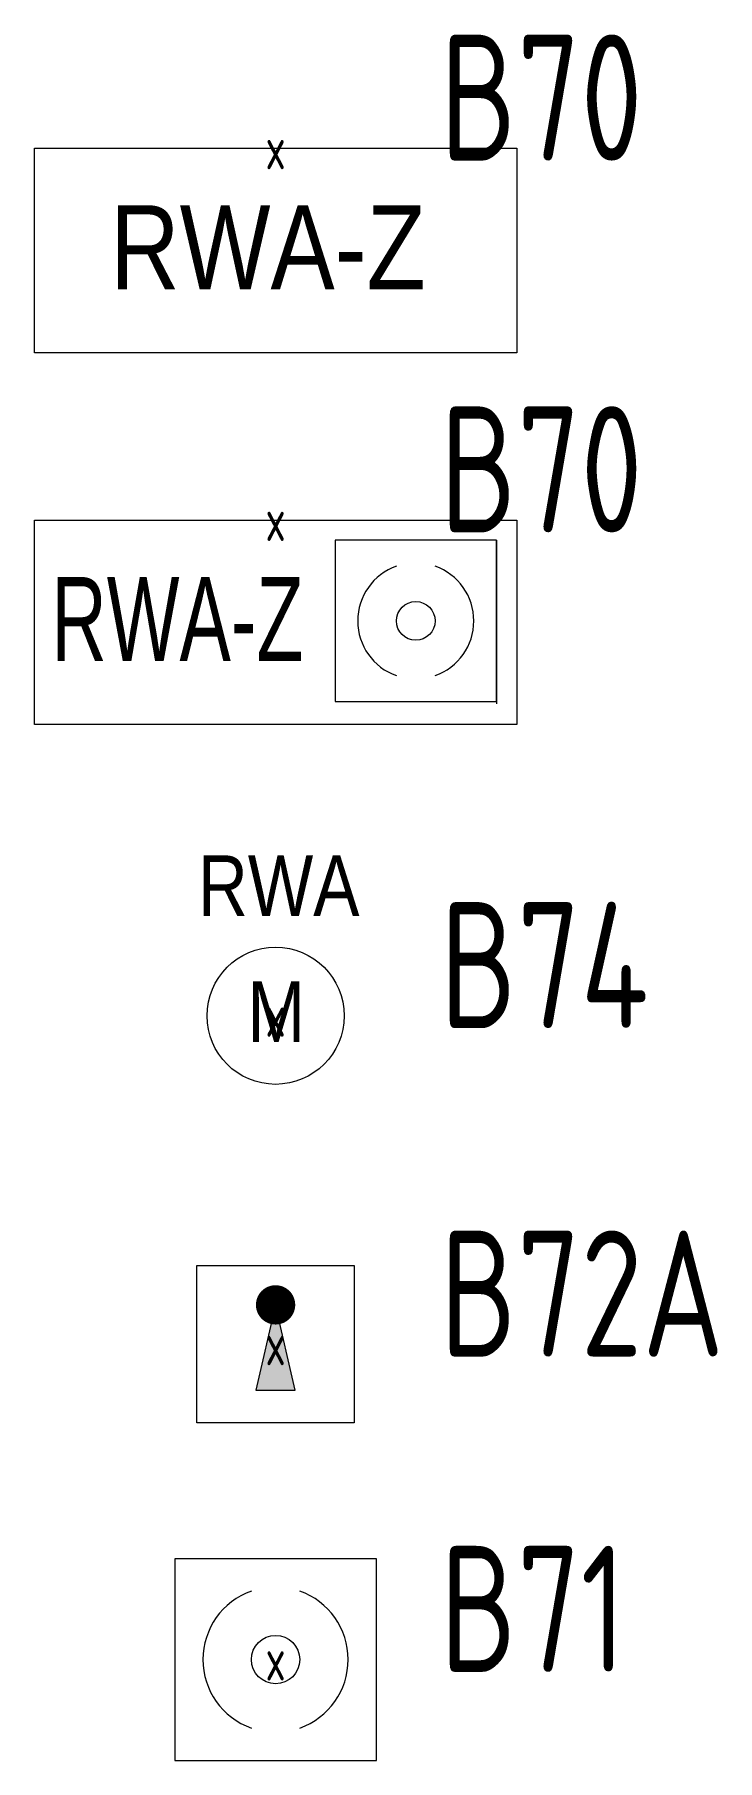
# Model space of a CAD drawing. Header units: metres. Extents: x -162 to 83385, y -62392 to -1971.
# Drawn here: x 8226 to 9039, y -23841 to -21786 of the extents above; entities that cross this region are included whole.
import ezdxf
from ezdxf.enums import TextEntityAlignment as Align

# ---------------------------------------------------------------- set-up
doc = ezdxf.new("R2010")
doc.units = ezdxf.units.M
doc.header["$LTSCALE"] = 0.5
for name, color, linetype, lineweight in [('ELIN_Attribut_01_Produkt_ID', 7, 'Continuous', 0), ('ELIN_Attribut_02_Stromkreis', 7, 'Continuous', 0), ('ELIN_Attribut_03_Verteilerbereich', 7, 'Continuous', 0), ('ELIN_Attribut_04_Montagehoehe', 7, 'Continuous', 0), ('ELIN_Attribut_05_Montageart', 7, 'Continuous', 0), ('ELIN_Attribut_06_Tuernummer', 7, 'Continuous', 0), ('ELIN_Attribut_07_Bemerkung', 7, 'Continuous', 0), ('ELIN_Attribut_08_Adresse', 7, 'Continuous', 0), ('ELIN_Attribut_10_AKZ1', 7, 'Continuous', 0), ('ELIN_Attribut_11_AKZ2', 7, 'Continuous', 0), ('ELIN_Attribut_12_Sonstiges1', 7, 'Continuous', 0), ('ELIN_Attribut_13_Sonstiges2', 7, 'Continuous', 0), ('ELIN_Attribut_14_Bauteil', 7, 'Continuous', 0), ('ELIN_Attribut_15_Ebene', 7, 'Continuous', 0), ('ELIN_Attribut_16_Raumnummer', 7, 'Continuous', 0), ('ELIN_Attribut_17_Raumname', 7, 'Continuous', 0), ('ELIN_Attribut_18_Montageabschnitt', 7, 'Continuous', 0), ('ELIN_Attribut_Basispunkt', 2, 'Continuous', 0), ('ELIN_Attribute_GEMOS', 11, 'Continuous', 0), ('ELIN_RWA_DE_Antrieb', 30, 'Continuous', 0), ('ELIN_RWA_DE_DKM', 30, 'Continuous', 0), ('ELIN_RWA_WA_Schlüsselschalter', 30, 'Continuous', 0), ('ELIN_RWA_WA_Zentrale', 30, 'Continuous', 0)]:
    doc.layers.add(name, color=color, linetype=linetype, lineweight=lineweight)
doc.layers.get('0').off()
doc.styles.add('ARIAL_N', font='ARIALN.TTF')
doc.styles.add('ARIAL_S', font='ARIALN.TTF')
doc.styles.add('ELIN_Attribute', font='isocp.shx', dxfattribs={"width": 0.8})

# ---------------------------------------------------------------- blocks, each defined once
blk = doc.blocks.new('ELIN_RWA_ZENTRALE')
for points in [[(-287, 0), (287, 0)], [(287, 0), (287, -243.3)], [(-287, -243.3), (-287, 0)], [(287, -243.3), (-287, -243.3)]]:
    blk.add_lwpolyline(points)
at = {"lineweight": 0, "style": 'ARIAL_S'}
blk.add_text('RWA-Z', height=100, dxfattribs=at).set_placement((-196.8, -167.9))
at = {"layer": 'ELIN_Attribut_01_Produkt_ID', "style": 'ELIN_Attribute', "width": 0.8, "flags": 8}
blk.add_attdef('01_PRODUKT_ID', (195.8, -14.6, 0), '', height=150, dxfattribs=at)
at = {"layer": 'ELIN_Attribut_02_Stromkreis', "style": 'ELIN_Attribute', "width": 0.8, "flags": 8}
blk.add_attdef('02_STROMKREIS', (195.8, 185.4, 0), '', height=150, dxfattribs=at)
at = {"layer": 'ELIN_Attribut_03_Verteilerbereich', "style": 'ELIN_Attribute', "width": 0.8, "flags": 8}
blk.add_attdef('03_VERTEILERBEREICH', (195.8, -404.4, 0), '', height=125, dxfattribs=at)
at = {"layer": 'ELIN_Attribut_04_Montagehoehe', "style": 'ELIN_Attribute', "width": 0.8, "flags": 8}
blk.add_attdef('04_MONTAGEHOEHE', text='', height=125, dxfattribs=at).set_placement((-209.7, -14.6, 0), align=Align.RIGHT)
at = {"layer": 'ELIN_Attribut_05_Montageart', "style": 'ELIN_Attribute', "width": 0.8, "flags": 8}
blk.add_attdef('05_MONTAGEART', (195.8, -204.4, 0), '', height=125, dxfattribs=at)
at = {"layer": 'ELIN_Attribut_06_Tuernummer', "style": 'ELIN_Attribute', "width": 0.8, "flags": 8}
blk.add_attdef('06_TUERNUMMER', text='', height=125, dxfattribs=at).set_placement((-209.7, -214.6, 0), align=Align.RIGHT)
at = {"layer": 'ELIN_Attribut_07_Bemerkung', "style": 'ELIN_Attribute', "width": 0.8, "flags": 8}
blk.add_attdef('07_BEMERKUNG', (198.4, -844.5, 0), '', height=125, dxfattribs=at)
at = {"layer": 'ELIN_Attribut_08_Adresse', "style": 'ELIN_Attribute', "width": 0.8, "flags": 8}
blk.add_attdef('08_ADRESSE', (198.4, -1100.6, 0), '', height=125, dxfattribs=at)
at = {"layer": 'ELIN_Attribut_10_AKZ1', "style": 'ELIN_Attribute', "width": 0.8, "flags": 8}
blk.add_attdef('10_AKZ1', (195.8, -1466.6, 0), '', height=125, dxfattribs=at)
at = {"layer": 'ELIN_Attribut_11_AKZ2', "style": 'ELIN_Attribute', "width": 0.8, "flags": 8}
blk.add_attdef('11_AKZ2', (195.8, -1622.9, 0), '', height=125, dxfattribs=at)
at = {"layer": 'ELIN_Attribut_12_Sonstiges1', "style": 'ELIN_Attribute', "width": 0.8, "flags": 8}
blk.add_attdef('12_SONSTIGES1', (198.4, -2000.7, 0), '', height=125, dxfattribs=at)
at = {"layer": 'ELIN_Attribut_13_Sonstiges2', "style": 'ELIN_Attribute', "width": 0.8, "flags": 8}
blk.add_attdef('13_SONSTIGES2', (198.4, -2151.6, 0), '', height=125, dxfattribs=at)
at = {"layer": 'ELIN_Attribut_14_Bauteil', "style": 'ELIN_Attribute', "width": 0.8, "flags": 8}
blk.add_attdef('14_BAUTEIL', (198.4, -2971.1, 0), '', height=125, dxfattribs=at)
at = {"layer": 'ELIN_Attribut_15_Ebene', "style": 'ELIN_Attribute', "width": 0.8, "flags": 8}
blk.add_attdef('15_EBENE', (198.4, -3118.3, 0), '', height=125, dxfattribs=at)
at = {"layer": 'ELIN_Attribut_16_Raumnummer', "style": 'ELIN_Attribute', "width": 0.8, "flags": 8}
blk.add_attdef('16_RAUMNUMMER', (198.4, -3312.6, 0), '', height=125, dxfattribs=at)
at = {"layer": 'ELIN_Attribut_17_Raumname', "style": 'ELIN_Attribute', "width": 0.8, "flags": 8}
blk.add_attdef('17_RAUMNAME', (198.4, -3469.1, 0), '', height=125, dxfattribs=at)
at = {"layer": 'ELIN_Attribut_18_Montageabschnitt', "style": 'ELIN_Attribute', "width": 0.8, "flags": 8}
blk.add_attdef('18_MONTAGEABSCHNITT', (198.4, -3670.1, 0), '', height=125, dxfattribs=at)
at = {"layer": 'ELIN_Attribut_Basispunkt', "style": 'ELIN_Attribute', "width": 0.8, "flags": 8}
blk.add_attdef('Basispunkt', text='', height=50, dxfattribs=at).set_placement((0, 0), align=Align.MIDDLE)
at = {"layer": 'ELIN_Attribute_GEMOS', "style": 'ELIN_Attribute', "width": 0.6, "flags": 8}
for tag, p in [('G01_PRO02ID', (1620.5, 183.6)), ('G02_BEZEICHNUNG', (1620.5, -14.6, 0)), ('G03_DESCRIPTION', (1620.5, -204.4, 0)), ('G04_GEMOS-SYMBOL', (1623.8, -404.4, 0)), ('G05_GEMOS-TYP', (1623.8, -604.4, 0)), ('G06_ORTSKENNUNG', (1620.5, -804.4, 0)), ('G07_FREI1', (1620.5, -1004.4, 0)), ('G08_FREI2', (1620.5, -1204.4, 0))]:
    blk.add_attdef(tag, p, '', height=125, dxfattribs=at)
at = {"layer": 'ELIN_Attribute_GEMOS', "style": 'ELIN_Attribute', "width": 0.6}
blk.add_attdef('G08_FREI1', (1620.5, -1004.4, 0), '', height=125, dxfattribs=at)
blk = doc.blocks.new('ELIN_RWA_ANTRIEB')
at = {"color": 0}
blk.add_circle((0, 0), 81.6, dxfattribs=at)
at = {"color": 0, "style": 'ARIAL_N'}
for s, p in [('RWA', (-92.5, 118.9)), ('M', (-33.5, -31.1))]:
    blk.add_text(s, height=72, dxfattribs=at).set_placement(p)
at = {"layer": 'ELIN_Attribut_01_Produkt_ID', "style": 'ELIN_Attribute', "width": 0.8, "flags": 8}
blk.add_attdef('01_PRODUKT_ID', (195.8, -14.6, 0), '', height=150, dxfattribs=at)
at = {"layer": 'ELIN_Attribut_02_Stromkreis', "style": 'ELIN_Attribute', "width": 0.8, "flags": 8}
blk.add_attdef('02_STROMKREIS', (195.8, 185.4, 0), '', height=150, dxfattribs=at)
at = {"layer": 'ELIN_Attribut_03_Verteilerbereich', "style": 'ELIN_Attribute', "width": 0.8, "flags": 8}
blk.add_attdef('03_VERTEILERBEREICH', (195.8, -404.4, 0), '', height=125, dxfattribs=at)
at = {"layer": 'ELIN_Attribut_04_Montagehoehe', "style": 'ELIN_Attribute', "width": 0.8, "flags": 8}
blk.add_attdef('04_MONTAGEHOEHE', text='', height=125, dxfattribs=at).set_placement((-209.7, -14.6, 0), align=Align.RIGHT)
at = {"layer": 'ELIN_Attribut_05_Montageart', "style": 'ELIN_Attribute', "width": 0.8, "flags": 8}
blk.add_attdef('05_MONTAGEART', (195.8, -204.4, 0), '', height=125, dxfattribs=at)
at = {"layer": 'ELIN_Attribut_06_Tuernummer', "style": 'ELIN_Attribute', "width": 0.8, "flags": 8}
blk.add_attdef('06_TUERNUMMER', text='', height=125, dxfattribs=at).set_placement((-209.7, -214.6, 0), align=Align.RIGHT)
at = {"layer": 'ELIN_Attribut_07_Bemerkung', "style": 'ELIN_Attribute', "width": 0.8, "flags": 8}
blk.add_attdef('07_BEMERKUNG', (198.4, -844.5, 0), '', height=125, dxfattribs=at)
at = {"layer": 'ELIN_Attribut_08_Adresse', "style": 'ELIN_Attribute', "width": 0.8, "flags": 8}
blk.add_attdef('08_ADRESSE', (198.4, -1100.6, 0), '', height=125, dxfattribs=at)
at = {"layer": 'ELIN_Attribut_10_AKZ1', "style": 'ELIN_Attribute', "width": 0.8, "flags": 8}
blk.add_attdef('10_AKZ1', (195.8, -1466.6, 0), '', height=125, dxfattribs=at)
at = {"layer": 'ELIN_Attribut_11_AKZ2', "style": 'ELIN_Attribute', "width": 0.8, "flags": 8}
blk.add_attdef('11_AKZ2', (195.8, -1622.9, 0), '', height=125, dxfattribs=at)
at = {"layer": 'ELIN_Attribut_12_Sonstiges1', "style": 'ELIN_Attribute', "width": 0.8, "flags": 8}
blk.add_attdef('12_SONSTIGES1', (198.4, -2000.7, 0), '', height=125, dxfattribs=at)
at = {"layer": 'ELIN_Attribut_13_Sonstiges2', "style": 'ELIN_Attribute', "width": 0.8, "flags": 8}
blk.add_attdef('13_SONSTIGES2', (198.4, -2151.6, 0), '', height=125, dxfattribs=at)
at = {"layer": 'ELIN_Attribut_14_Bauteil', "style": 'ELIN_Attribute', "width": 0.8, "flags": 8}
blk.add_attdef('14_BAUTEIL', (198.4, -2971.1, 0), '', height=125, dxfattribs=at)
at = {"layer": 'ELIN_Attribut_15_Ebene', "style": 'ELIN_Attribute', "width": 0.8, "flags": 8}
blk.add_attdef('15_EBENE', (198.4, -3118.3, 0), '', height=125, dxfattribs=at)
at = {"layer": 'ELIN_Attribut_16_Raumnummer', "style": 'ELIN_Attribute', "width": 0.8, "flags": 8}
blk.add_attdef('16_RAUMNUMMER', (198.4, -3312.6, 0), '', height=125, dxfattribs=at)
at = {"layer": 'ELIN_Attribut_17_Raumname', "style": 'ELIN_Attribute', "width": 0.8, "flags": 8}
blk.add_attdef('17_RAUMNAME', (198.4, -3469.1, 0), '', height=125, dxfattribs=at)
at = {"layer": 'ELIN_Attribut_18_Montageabschnitt', "style": 'ELIN_Attribute', "width": 0.8, "flags": 8}
blk.add_attdef('18_MONTAGEABSCHNITT', (198.4, -3670.1, 0), '', height=125, dxfattribs=at)
at = {"layer": 'ELIN_Attribut_Basispunkt', "style": 'ELIN_Attribute', "width": 0.8, "flags": 8}
blk.add_attdef('Basispunkt', text='', height=50, dxfattribs=at).set_placement((0, 0), align=Align.MIDDLE)
at = {"layer": 'ELIN_Attribute_GEMOS', "style": 'ELIN_Attribute', "width": 0.6, "flags": 8}
for tag, p in [('G01_PRO02ID', (1620.5, 183.6)), ('G02_BEZEICHNUNG', (1620.5, -14.6, 0)), ('G03_DESCRIPTION', (1620.5, -204.4, 0)), ('G04_GEMOS-SYMBOL', (1623.8, -404.4, 0)), ('G05_GEMOS-TYP', (1623.8, -604.4, 0)), ('G06_ORTSKENNUNG', (1620.5, -804.4, 0)), ('G07_FREI1', (1620.5, -1004.4, 0)), ('G08_FREI2', (1620.5, -1204.4, 0))]:
    blk.add_attdef(tag, p, '', height=125, dxfattribs=at)
at = {"layer": 'ELIN_Attribute_GEMOS', "style": 'ELIN_Attribute', "width": 0.6}
blk.add_attdef('G08_FREI1', (1620.5, -1004.4, 0), '', height=125, dxfattribs=at)
blk = doc.blocks.new('ELIN_RWA_SCHLUESSELSCHALTER')
at = {"color": 0}
for p, q in [((-93.7, 93.7), (93.7, 93.7)), ((-93.7, -93.7), (-93.7, 93.7)), ((93.7, 93.7), (93.7, -93.7)), ((0, 46.9), (-23.4, -54.7)), ((0, 46.9), (-23.4, -54.7)), ((23.4, -54.7), (0, 46.9)), ((23.4, -54.7), (0, 46.9)), ((-23.4, -54.7), (23.4, -54.7)), ((-23.4, -54.7), (23.4, -54.7)), ((93.7, -93.7), (-93.7, -93.7))]:
    blk.add_line(p, q, dxfattribs=at)
at = {"color": 0, "const_width": 23.4}
blk.add_lwpolyline([(-11.7, 46.9, 1), (11.7, 46.9, 1)], format="xyb", close=True, dxfattribs=at)
at = {"color": 0}
for start, end in [(0, 180), (180, 0)]:
    blk.add_arc((0, 46.9), 11.7, start, end, dxfattribs=at)
blk.add_solid([(0, 46.9), (-23.4, -54.7), (23.4, -54.7)], dxfattribs=at)
blk.add_solid([(0, 46.9), (-23.4, -54.7), (23.4, -54.7)], dxfattribs=at)
at = {"layer": 'ELIN_Attribut_01_Produkt_ID', "style": 'ELIN_Attribute', "width": 0.8, "flags": 8}
blk.add_attdef('01_PRODUKT_ID', (195.8, -14.6, 0), '', height=150, dxfattribs=at)
at = {"layer": 'ELIN_Attribut_02_Stromkreis', "style": 'ELIN_Attribute', "width": 0.8, "flags": 8}
blk.add_attdef('02_STROMKREIS', (195.8, 185.4, 0), '', height=150, dxfattribs=at)
at = {"layer": 'ELIN_Attribut_03_Verteilerbereich', "style": 'ELIN_Attribute', "width": 0.8, "flags": 8}
blk.add_attdef('03_VERTEILERBEREICH', (195.8, -404.4, 0), '', height=125, dxfattribs=at)
at = {"layer": 'ELIN_Attribut_04_Montagehoehe', "style": 'ELIN_Attribute', "width": 0.8, "flags": 8}
blk.add_attdef('04_MONTAGEHOEHE', text='', height=125, dxfattribs=at).set_placement((-209.7, -14.6, 0), align=Align.RIGHT)
at = {"layer": 'ELIN_Attribut_05_Montageart', "style": 'ELIN_Attribute', "width": 0.8, "flags": 8}
blk.add_attdef('05_MONTAGEART', (195.8, -204.4, 0), '', height=125, dxfattribs=at)
at = {"layer": 'ELIN_Attribut_06_Tuernummer', "style": 'ELIN_Attribute', "width": 0.8, "flags": 8}
blk.add_attdef('06_TUERNUMMER', text='', height=125, dxfattribs=at).set_placement((-209.7, -214.6, 0), align=Align.RIGHT)
at = {"layer": 'ELIN_Attribut_07_Bemerkung', "style": 'ELIN_Attribute', "width": 0.8, "flags": 8}
blk.add_attdef('07_BEMERKUNG', (198.4, -844.5, 0), '', height=125, dxfattribs=at)
at = {"layer": 'ELIN_Attribut_08_Adresse', "style": 'ELIN_Attribute', "width": 0.8, "flags": 8}
blk.add_attdef('08_ADRESSE', (198.4, -1100.6, 0), '', height=125, dxfattribs=at)
at = {"layer": 'ELIN_Attribut_10_AKZ1', "style": 'ELIN_Attribute', "width": 0.8, "flags": 8}
blk.add_attdef('10_AKZ1', (195.8, -1466.6, 0), '', height=125, dxfattribs=at)
at = {"layer": 'ELIN_Attribut_11_AKZ2', "style": 'ELIN_Attribute', "width": 0.8, "flags": 8}
blk.add_attdef('11_AKZ2', (195.8, -1622.9, 0), '', height=125, dxfattribs=at)
at = {"layer": 'ELIN_Attribut_12_Sonstiges1', "style": 'ELIN_Attribute', "width": 0.8, "flags": 8}
blk.add_attdef('12_SONSTIGES1', (198.4, -2000.7, 0), '', height=125, dxfattribs=at)
at = {"layer": 'ELIN_Attribut_13_Sonstiges2', "style": 'ELIN_Attribute', "width": 0.8, "flags": 8}
blk.add_attdef('13_SONSTIGES2', (198.4, -2151.6, 0), '', height=125, dxfattribs=at)
at = {"layer": 'ELIN_Attribut_14_Bauteil', "style": 'ELIN_Attribute', "width": 0.8, "flags": 8}
blk.add_attdef('14_BAUTEIL', (198.4, -2971.1, 0), '', height=125, dxfattribs=at)
at = {"layer": 'ELIN_Attribut_15_Ebene', "style": 'ELIN_Attribute', "width": 0.8, "flags": 8}
blk.add_attdef('15_EBENE', (198.4, -3118.3, 0), '', height=125, dxfattribs=at)
at = {"layer": 'ELIN_Attribut_16_Raumnummer', "style": 'ELIN_Attribute', "width": 0.8, "flags": 8}
blk.add_attdef('16_RAUMNUMMER', (198.4, -3312.6, 0), '', height=125, dxfattribs=at)
at = {"layer": 'ELIN_Attribut_17_Raumname', "style": 'ELIN_Attribute', "width": 0.8, "flags": 8}
blk.add_attdef('17_RAUMNAME', (198.4, -3469.1, 0), '', height=125, dxfattribs=at)
at = {"layer": 'ELIN_Attribut_18_Montageabschnitt', "style": 'ELIN_Attribute', "width": 0.8, "flags": 8}
blk.add_attdef('18_MONTAGEABSCHNITT', (198.4, -3670.1, 0), '', height=125, dxfattribs=at)
at = {"layer": 'ELIN_Attribut_Basispunkt', "style": 'ELIN_Attribute', "width": 0.8, "flags": 8}
blk.add_attdef('Basispunkt', text='', height=50, dxfattribs=at).set_placement((0, 0), align=Align.MIDDLE)
at = {"layer": 'ELIN_Attribute_GEMOS', "style": 'ELIN_Attribute', "width": 0.6, "flags": 8}
for tag, p in [('G01_PRO02ID', (1620.5, 183.6)), ('G02_BEZEICHNUNG', (1620.5, -14.6, 0)), ('G03_DESCRIPTION', (1620.5, -204.4, 0)), ('G04_GEMOS-SYMBOL', (1623.8, -404.4, 0)), ('G05_GEMOS-TYP', (1623.8, -604.4, 0)), ('G06_ORTSKENNUNG', (1620.5, -804.4, 0)), ('G07_FREI1', (1620.5, -1004.4, 0)), ('G08_FREI2', (1620.5, -1204.4, 0))]:
    blk.add_attdef(tag, p, '', height=125, dxfattribs=at)
at = {"layer": 'ELIN_Attribute_GEMOS', "style": 'ELIN_Attribute', "width": 0.6}
blk.add_attdef('G08_FREI1', (1620.5, -1004.4, 0), '', height=125, dxfattribs=at)
blk = doc.blocks.new('ELIN_RWA_TASTER')
at = {"color": 0}
for p, q in [((120.1, 120.1), (-120.1, 120.1)), ((-120.1, 120.1), (-120.1, -120.1)), ((120.1, -120.1), (120.1, 120.1)), ((-120.1, -120.1), (120.1, -120.1))]:
    blk.add_line(p, q, dxfattribs=at)
blk.add_circle((0, 0), 28.8, dxfattribs=at)
for start, end in [(109.4712, 250.5288), (289.4712, 70.5288)]:
    blk.add_arc((0, 0), 86.4, start, end, dxfattribs=at)
at = {"layer": 'ELIN_Attribut_01_Produkt_ID', "style": 'ELIN_Attribute', "width": 0.8, "flags": 8}
blk.add_attdef('01_PRODUKT_ID', (195.8, -14.6, 0), '', height=150, dxfattribs=at)
at = {"layer": 'ELIN_Attribut_02_Stromkreis', "style": 'ELIN_Attribute', "width": 0.8, "flags": 8}
blk.add_attdef('02_STROMKREIS', (195.8, 185.4, 0), '', height=150, dxfattribs=at)
at = {"layer": 'ELIN_Attribut_03_Verteilerbereich', "style": 'ELIN_Attribute', "width": 0.8, "flags": 8}
blk.add_attdef('03_VERTEILERBEREICH', (195.8, -404.4, 0), '', height=125, dxfattribs=at)
at = {"layer": 'ELIN_Attribut_04_Montagehoehe', "style": 'ELIN_Attribute', "width": 0.8, "flags": 8}
blk.add_attdef('04_MONTAGEHOEHE', text='', height=125, dxfattribs=at).set_placement((-209.7, -14.6, 0), align=Align.RIGHT)
at = {"layer": 'ELIN_Attribut_05_Montageart', "style": 'ELIN_Attribute', "width": 0.8, "flags": 8}
blk.add_attdef('05_MONTAGEART', (195.8, -204.4, 0), '', height=125, dxfattribs=at)
at = {"layer": 'ELIN_Attribut_06_Tuernummer', "style": 'ELIN_Attribute', "width": 0.8, "flags": 8}
blk.add_attdef('06_TUERNUMMER', text='', height=125, dxfattribs=at).set_placement((-209.7, -214.6, 0), align=Align.RIGHT)
at = {"layer": 'ELIN_Attribut_07_Bemerkung', "style": 'ELIN_Attribute', "width": 0.8, "flags": 8}
blk.add_attdef('07_BEMERKUNG', (198.4, -844.5, 0), '', height=125, dxfattribs=at)
at = {"layer": 'ELIN_Attribut_08_Adresse', "style": 'ELIN_Attribute', "width": 0.8, "flags": 8}
blk.add_attdef('08_ADRESSE', (198.4, -1100.6, 0), '', height=125, dxfattribs=at)
at = {"layer": 'ELIN_Attribut_10_AKZ1', "style": 'ELIN_Attribute', "width": 0.8, "flags": 8}
blk.add_attdef('10_AKZ1', (195.8, -1466.6, 0), '', height=125, dxfattribs=at)
at = {"layer": 'ELIN_Attribut_11_AKZ2', "style": 'ELIN_Attribute', "width": 0.8, "flags": 8}
blk.add_attdef('11_AKZ2', (195.8, -1622.9, 0), '', height=125, dxfattribs=at)
at = {"layer": 'ELIN_Attribut_12_Sonstiges1', "style": 'ELIN_Attribute', "width": 0.8, "flags": 8}
blk.add_attdef('12_SONSTIGES1', (198.4, -2000.7, 0), '', height=125, dxfattribs=at)
at = {"layer": 'ELIN_Attribut_13_Sonstiges2', "style": 'ELIN_Attribute', "width": 0.8, "flags": 8}
blk.add_attdef('13_SONSTIGES2', (198.4, -2151.6, 0), '', height=125, dxfattribs=at)
at = {"layer": 'ELIN_Attribut_14_Bauteil', "style": 'ELIN_Attribute', "width": 0.8, "flags": 8}
blk.add_attdef('14_BAUTEIL', (198.4, -2971.1, 0), '', height=125, dxfattribs=at)
at = {"layer": 'ELIN_Attribut_15_Ebene', "style": 'ELIN_Attribute', "width": 0.8, "flags": 8}
blk.add_attdef('15_EBENE', (198.4, -3118.3, 0), '', height=125, dxfattribs=at)
at = {"layer": 'ELIN_Attribut_16_Raumnummer', "style": 'ELIN_Attribute', "width": 0.8, "flags": 8}
blk.add_attdef('16_RAUMNUMMER', (198.4, -3312.6, 0), '', height=125, dxfattribs=at)
at = {"layer": 'ELIN_Attribut_17_Raumname', "style": 'ELIN_Attribute', "width": 0.8, "flags": 8}
blk.add_attdef('17_RAUMNAME', (198.4, -3469.1, 0), '', height=125, dxfattribs=at)
at = {"layer": 'ELIN_Attribut_18_Montageabschnitt', "style": 'ELIN_Attribute', "width": 0.8, "flags": 8}
blk.add_attdef('18_MONTAGEABSCHNITT', (198.4, -3670.1, 0), '', height=125, dxfattribs=at)
at = {"layer": 'ELIN_Attribut_Basispunkt', "style": 'ELIN_Attribute', "width": 0.8, "flags": 8}
blk.add_attdef('Basispunkt', text='', height=50, dxfattribs=at).set_placement((0, 0), align=Align.MIDDLE)
at = {"layer": 'ELIN_Attribute_GEMOS', "style": 'ELIN_Attribute', "width": 0.6, "flags": 8}
for tag, p in [('G01_PRO02ID', (1620.5, 183.6)), ('G02_BEZEICHNUNG', (1620.5, -14.6, 0)), ('G03_DESCRIPTION', (1620.5, -204.4, 0)), ('G04_GEMOS-SYMBOL', (1623.8, -404.4, 0)), ('G05_GEMOS-TYP', (1623.8, -604.4, 0)), ('G06_ORTSKENNUNG', (1620.5, -804.4, 0)), ('G07_FREI1', (1620.5, -1004.4, 0)), ('G08_FREI2', (1620.5, -1204.4, 0))]:
    blk.add_attdef(tag, p, '', height=125, dxfattribs=at)
at = {"layer": 'ELIN_Attribute_GEMOS', "style": 'ELIN_Attribute', "width": 0.6}
blk.add_attdef('G08_FREI1', (1620.5, -1004.4, 0), '', height=125, dxfattribs=at)
blk = doc.blocks.new('ELIN_RWA_ZENTRALE MIT DKM')
blk.add_line((287, 0), (287, -243.3))
at = {"color": 0}
for p, q in [((263, -24), (70.8, -24)), ((70.8, -24), (70.8, -216.2)), ((263, -216.2), (263, -24)), ((70.8, -216.2), (263, -216.2))]:
    blk.add_line(p, q, dxfattribs=at)
for points in [[(-287, 0), (287, 0)], [(-287, -243.3), (-287, 0)], [(263, -24), (263, -218.6)], [(287, -243.3), (-287, -243.3)]]:
    blk.add_lwpolyline(points)
blk.add_circle((166.9, -120.1), 23, dxfattribs=at)
for start, end in [(109.4712, 250.5288), (289.4712, 70.5288)]:
    blk.add_arc((166.9, -120.1), 69.1, start, end, dxfattribs=at)
at = {"lineweight": 0, "style": 'ARIAL_S', "width": 0.8}
blk.add_text('RWA-Z', height=100, dxfattribs=at).set_placement((-267, -167.9))
at = {"layer": 'ELIN_Attribut_01_Produkt_ID', "style": 'ELIN_Attribute', "width": 0.8, "flags": 8}
blk.add_attdef('01_PRODUKT_ID', (195.8, -14.6, 0), '', height=150, dxfattribs=at)
at = {"layer": 'ELIN_Attribut_02_Stromkreis', "style": 'ELIN_Attribute', "width": 0.8, "flags": 8}
blk.add_attdef('02_STROMKREIS', (195.8, 185.4, 0), '', height=150, dxfattribs=at)
at = {"layer": 'ELIN_Attribut_03_Verteilerbereich', "style": 'ELIN_Attribute', "width": 0.8, "flags": 8}
blk.add_attdef('03_VERTEILERBEREICH', (195.8, -404.4, 0), '', height=125, dxfattribs=at)
at = {"layer": 'ELIN_Attribut_04_Montagehoehe', "style": 'ELIN_Attribute', "width": 0.8, "flags": 8}
blk.add_attdef('04_MONTAGEHOEHE', text='', height=125, dxfattribs=at).set_placement((-209.7, -14.6, 0), align=Align.RIGHT)
at = {"layer": 'ELIN_Attribut_05_Montageart', "style": 'ELIN_Attribute', "width": 0.8, "flags": 8}
blk.add_attdef('05_MONTAGEART', (195.8, -204.4, 0), '', height=125, dxfattribs=at)
at = {"layer": 'ELIN_Attribut_06_Tuernummer', "style": 'ELIN_Attribute', "width": 0.8, "flags": 8}
blk.add_attdef('06_TUERNUMMER', text='', height=125, dxfattribs=at).set_placement((-209.7, -214.6, 0), align=Align.RIGHT)
at = {"layer": 'ELIN_Attribut_07_Bemerkung', "style": 'ELIN_Attribute', "width": 0.8, "flags": 8}
blk.add_attdef('07_BEMERKUNG', (198.4, -844.5, 0), '', height=125, dxfattribs=at)
at = {"layer": 'ELIN_Attribut_08_Adresse', "style": 'ELIN_Attribute', "width": 0.8, "flags": 8}
blk.add_attdef('08_ADRESSE', (198.4, -1100.6, 0), '', height=125, dxfattribs=at)
at = {"layer": 'ELIN_Attribut_10_AKZ1', "style": 'ELIN_Attribute', "width": 0.8, "flags": 8}
blk.add_attdef('10_AKZ1', (195.8, -1466.6, 0), '', height=125, dxfattribs=at)
at = {"layer": 'ELIN_Attribut_11_AKZ2', "style": 'ELIN_Attribute', "width": 0.8, "flags": 8}
blk.add_attdef('11_AKZ2', (195.8, -1622.9, 0), '', height=125, dxfattribs=at)
at = {"layer": 'ELIN_Attribut_12_Sonstiges1', "style": 'ELIN_Attribute', "width": 0.8, "flags": 8}
blk.add_attdef('12_SONSTIGES1', (198.4, -2000.7, 0), '', height=125, dxfattribs=at)
at = {"layer": 'ELIN_Attribut_13_Sonstiges2', "style": 'ELIN_Attribute', "width": 0.8, "flags": 8}
blk.add_attdef('13_SONSTIGES2', (198.4, -2151.6, 0), '', height=125, dxfattribs=at)
at = {"layer": 'ELIN_Attribut_14_Bauteil', "style": 'ELIN_Attribute', "width": 0.8, "flags": 8}
blk.add_attdef('14_BAUTEIL', (198.4, -2971.1, 0), '', height=125, dxfattribs=at)
at = {"layer": 'ELIN_Attribut_15_Ebene', "style": 'ELIN_Attribute', "width": 0.8, "flags": 8}
blk.add_attdef('15_EBENE', (198.4, -3118.3, 0), '', height=125, dxfattribs=at)
at = {"layer": 'ELIN_Attribut_16_Raumnummer', "style": 'ELIN_Attribute', "width": 0.8, "flags": 8}
blk.add_attdef('16_RAUMNUMMER', (198.4, -3312.6, 0), '', height=125, dxfattribs=at)
at = {"layer": 'ELIN_Attribut_17_Raumname', "style": 'ELIN_Attribute', "width": 0.8, "flags": 8}
blk.add_attdef('17_RAUMNAME', (198.4, -3469.1, 0), '', height=125, dxfattribs=at)
at = {"layer": 'ELIN_Attribut_18_Montageabschnitt', "style": 'ELIN_Attribute', "width": 0.8, "flags": 8}
blk.add_attdef('18_MONTAGEABSCHNITT', (198.4, -3670.1, 0), '', height=125, dxfattribs=at)
at = {"layer": 'ELIN_Attribut_Basispunkt', "style": 'ELIN_Attribute', "width": 0.8, "flags": 8}
blk.add_attdef('Basispunkt', text='', height=50, dxfattribs=at).set_placement((0, 0), align=Align.MIDDLE)
at = {"layer": 'ELIN_Attribute_GEMOS', "style": 'ELIN_Attribute', "width": 0.6, "flags": 8}
for tag, p in [('G01_PRO02ID', (1620.5, 183.6)), ('G02_BEZEICHNUNG', (1620.5, -14.6, 0)), ('G03_DESCRIPTION', (1620.5, -204.4, 0)), ('G04_GEMOS-SYMBOL', (1623.8, -404.4, 0)), ('G05_GEMOS-TYP', (1623.8, -604.4, 0)), ('G06_ORTSKENNUNG', (1620.5, -804.4, 0)), ('G07_FREI1', (1620.5, -1004.4, 0)), ('G08_FREI2', (1620.5, -1204.4, 0))]:
    blk.add_attdef(tag, p, '', height=125, dxfattribs=at)
at = {"layer": 'ELIN_Attribute_GEMOS', "style": 'ELIN_Attribute', "width": 0.6}
blk.add_attdef('G08_FREI1', (1620.5, -1004.4, 0), '', height=125, dxfattribs=at)

msp = doc.modelspace()

# ---------------------------------------------------------------- block references
at = {"layer": 'ELIN_RWA_DE_Antrieb', "lineweight": 0}
ref = msp.add_blockref('ELIN_RWA_ANTRIEB', (8513.1, -22954.1), dxfattribs=at)
ref.add_attrib('01_PRODUKT_ID', 'B74', (8708.9, -22968.7, 0), dxfattribs={"layer": 'ELIN_Attribut_01_Produkt_ID', "height": 150, "style": 'ELIN_Attribute', "width": 0.8})
ref.add_attrib('Basispunkt', 'x', dxfattribs={"layer": 'ELIN_Attribut_Basispunkt', "height": 50, "style": 'ELIN_Attribute', "width": 0.8}).set_placement((8513.1, -22954.1), align=Align.MIDDLE)
at = {"layer": 'ELIN_RWA_DE_DKM', "lineweight": 0}
ref = msp.add_blockref('ELIN_RWA_TASTER', (8513.1, -23720.4), dxfattribs=at)
ref.add_attrib('01_PRODUKT_ID', 'B71', (8708.9, -23735, 0), dxfattribs={"layer": 'ELIN_Attribut_01_Produkt_ID', "height": 150, "style": 'ELIN_Attribute', "width": 0.8})
ref.add_attrib('Basispunkt', 'x', dxfattribs={"layer": 'ELIN_Attribut_Basispunkt', "height": 50, "style": 'ELIN_Attribute', "width": 0.8}).set_placement((8513.1, -23720.4), align=Align.MIDDLE)
at = {"layer": 'ELIN_RWA_WA_Schlüsselschalter', "lineweight": 0}
ref = msp.add_blockref('ELIN_RWA_SCHLUESSELSCHALTER', (8513.1, -23345.1), dxfattribs=at)
ref.add_attrib('01_PRODUKT_ID', 'B72A', (8708.9, -23359.7, 0), dxfattribs={"layer": 'ELIN_Attribut_01_Produkt_ID', "height": 150, "style": 'ELIN_Attribute', "width": 0.8})
ref.add_attrib('Basispunkt', 'x', dxfattribs={"layer": 'ELIN_Attribut_Basispunkt', "height": 50, "style": 'ELIN_Attribute', "width": 0.8}).set_placement((8513.1, -23345.1), align=Align.MIDDLE)
at = {"layer": 'ELIN_RWA_WA_Zentrale', "lineweight": 0}
ref = msp.add_blockref('ELIN_RWA_ZENTRALE', (8513.1, -21921.5), dxfattribs=at)
ref.add_attrib('01_PRODUKT_ID', 'B70', (8708.9, -21936.1, 0), dxfattribs={"layer": 'ELIN_Attribut_01_Produkt_ID', "height": 150, "style": 'ELIN_Attribute', "width": 0.8})
ref.add_attrib('Basispunkt', 'x', dxfattribs={"layer": 'ELIN_Attribut_Basispunkt', "height": 50, "style": 'ELIN_Attribute', "width": 0.8}).set_placement((8513.1, -21921.5), align=Align.MIDDLE)
ref = msp.add_blockref('ELIN_RWA_ZENTRALE MIT DKM', (8513.1, -22364), dxfattribs=at)
ref.add_attrib('01_PRODUKT_ID', 'B70', (8708.9, -22378.6, 0), dxfattribs={"layer": 'ELIN_Attribut_01_Produkt_ID', "height": 150, "style": 'ELIN_Attribute', "width": 0.8, "flags": 8})
ref.add_attrib('Basispunkt', 'x', dxfattribs={"layer": 'ELIN_Attribut_Basispunkt', "height": 50, "style": 'ELIN_Attribute', "width": 0.8, "flags": 8}).set_placement((8513.1, -22364), align=Align.MIDDLE)

doc.saveas('drawing.dxf')
